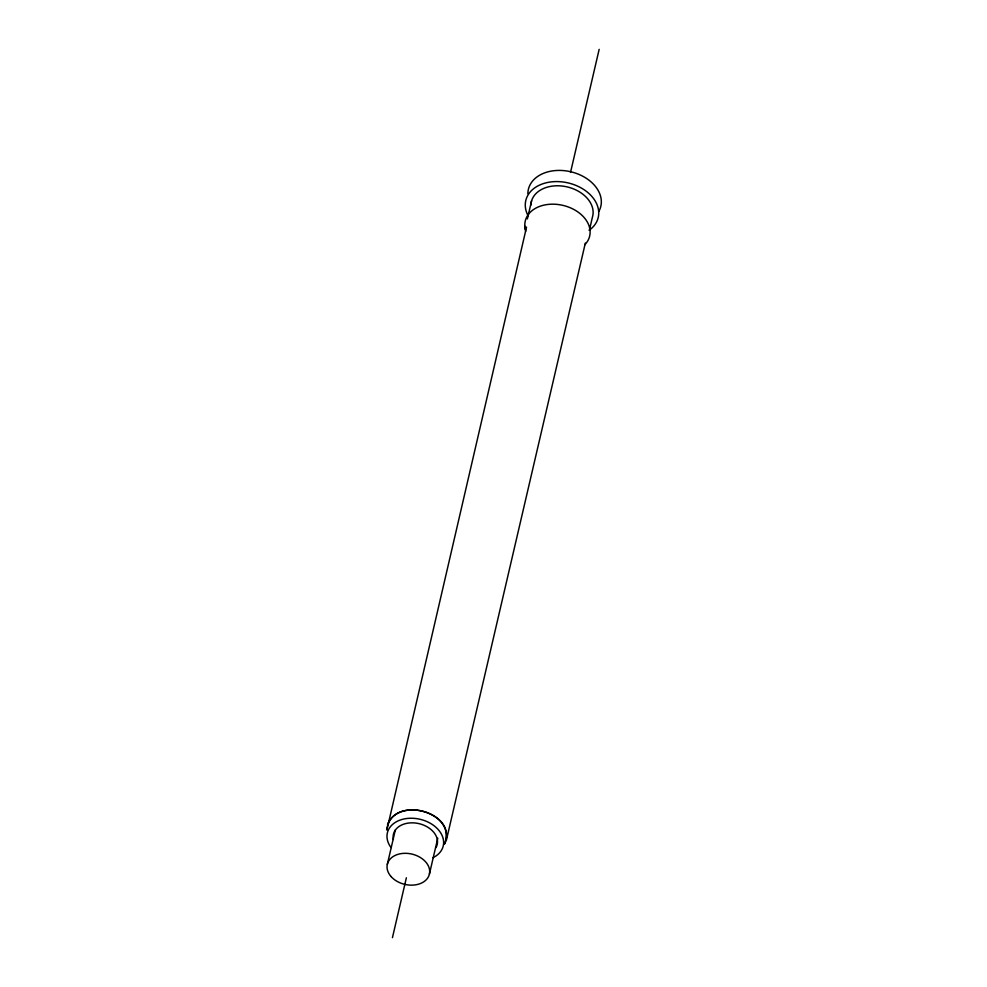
<?xml version="1.0" encoding="UTF-8"?>
<svg xmlns="http://www.w3.org/2000/svg" width="987" height="987" viewBox="0 0 987 987"><rect width="100%" height="100%" fill="white"/><g stroke="black" fill="none" stroke-linecap="round" stroke-linejoin="round"><path stroke-width="1.48" d="M386.83 829.561C390.852 794.646 457.709 810.648 444.952 843.601M386.879 829.968L526.54 227.084M444.421 844.095C457.425 813.498 399.303 795.67 387.533 824.441M527.379 218.904L531.598 200.768M387.323 864.365L395.343 829.919M392.444 937.65L406.373 877.788M570.523 172.417L599.158 49.35M429.407 874.1L437.772 838.173M446.334 840.406L585.34 243.049M589.486 229.835L592.397 217.276A31.522 22.713 13.1 0 0 565.687 186.58A31.522 22.713 13.1 0 0 530.883 205.173M524.825 226.097L525.652 231.464M525.466 229.922A33.064 23.824 13.1 0 1 563.639 205.543A33.064 23.824 13.1 0 1 584.723 244.813M527.86 193.662A37.198 26.809 13.1 0 1 571.559 171.948A37.198 26.809 13.1 0 1 598.801 211.489M528.082 215.746A37.198 26.809 13.1 0 1 543.134 183.668A37.198 26.809 13.1 0 1 590.46 194.945A37.198 26.809 13.1 0 1 589.128 230.279M393.357 839.456A22.479 16.199 13.1 0 1 417.797 823.38A22.479 16.199 13.1 0 1 435.97 847.648M391.037 847.562A28.697 20.678 13.1 0 1 399.636 820.246A28.697 20.678 13.1 0 1 438.216 829.573A28.697 20.678 13.1 0 1 432.972 857.691M391.012 876.505A21.603 15.558 13.1 0 0 427.79 877.862A21.603 15.558 13.1 0 0 406.299 853.323A21.603 15.558 13.1 0 0 391.012 876.505"/></g></svg>
